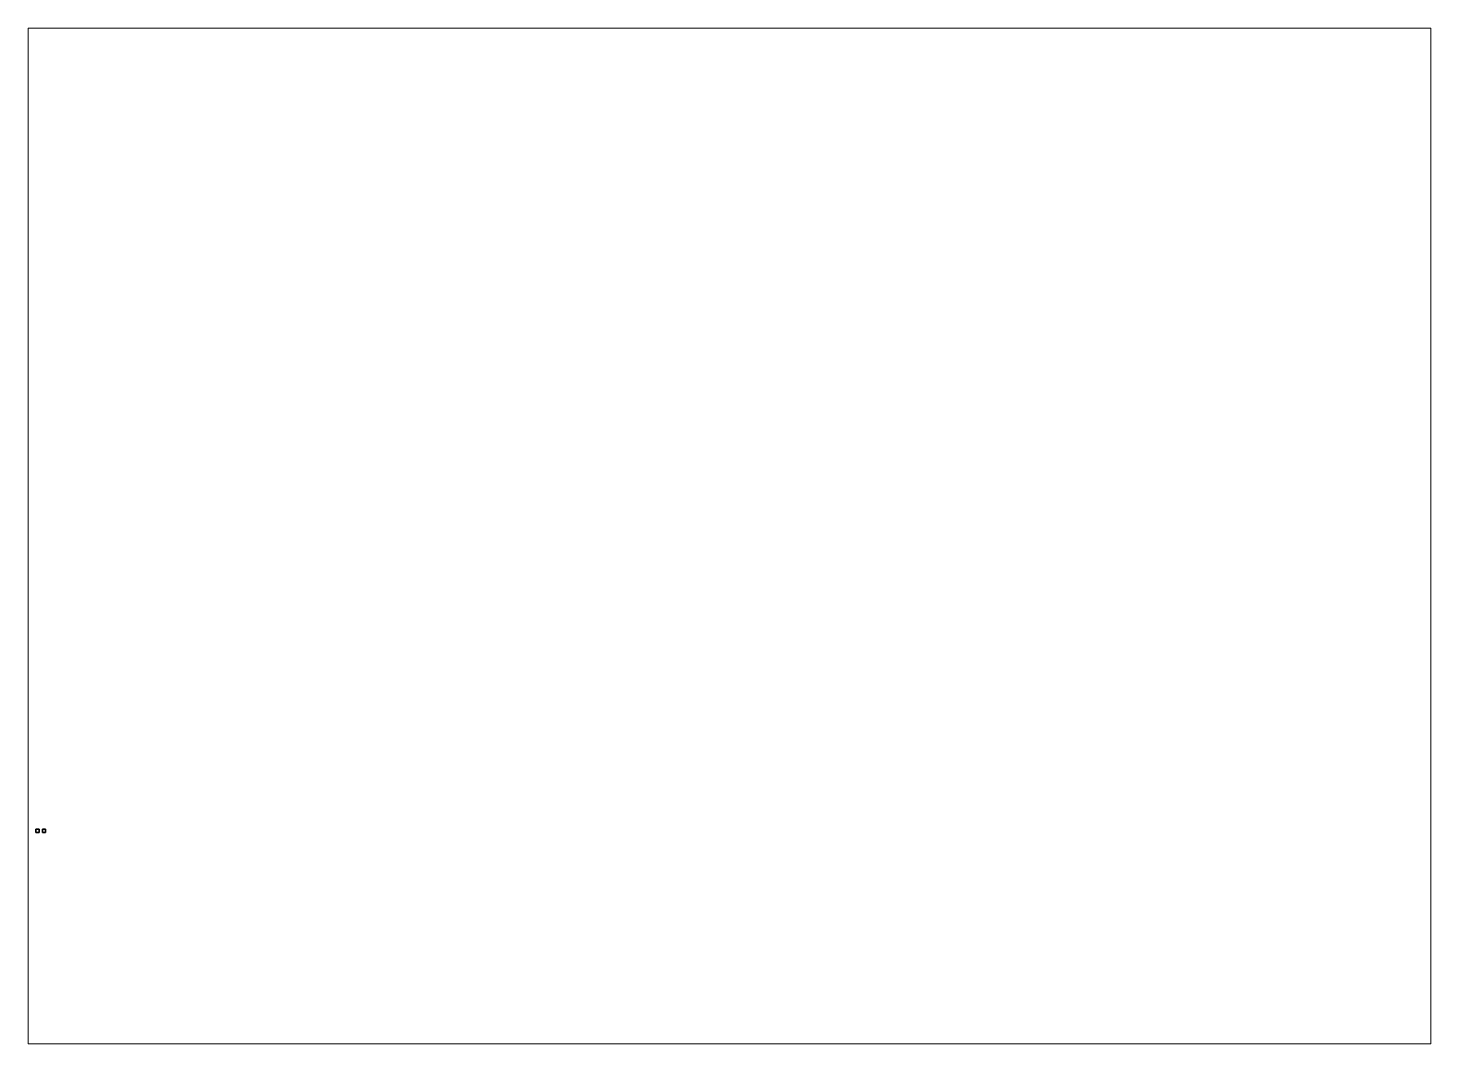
# Paper-space layout 'Layout1' of a CAD drawing. Header units: millimetres. Extents: x 28 to 251, y 20 to 181.
# The model-space entities are those that its viewports show. They can reach past a viewport. Long polylines and large blocks are cut down to what shows.
import ezdxf

# ---------------------------------------------------------------- set-up
doc = ezdxf.new("R2010")
doc.units = ezdxf.units.MM

msp = doc.modelspace()

# ---------------------------------------------------------------- linework, layer by layer
for points in [[(1, 59.79, -13), (1, 59.79, -14), (0, 59.79, -14), (0, 59.79, -13)], [(1, 59.79, -14), (1, 58.79, -14), (0, 58.79, -14), (0, 59.79, -14)], [(0, 59.79, -14), (0, 58.79, -14), (0, 58.79, -13), (0, 59.79, -13)], [(0, 59.79, -13), (0, 58.79, -13), (1, 58.79, -13), (1, 59.79, -13)], [(1, 58.79, -13), (1, 58.79, -14), (1, 59.79, -14), (1, 59.79, -13)], [(3, 59.79, -14), (3, 58.79, -14), (2, 58.79, -14), (2, 59.79, -14)], [(2, 59.79, -14), (2, 58.79, -14), (3, 58.79, -14), (3, 59.79, -14)], [(0, 58.79, -13), (0, 58.79, -14), (1, 58.79, -14), (1, 58.79, -13)]]:
    msp.add_3dface(points)

psp = doc.layouts.get("Layout1")

# ---------------------------------------------------------------- viewports
at = {"layer": '0'}
psp.add_viewport(center=(139.22, 100.81), size=(222.76, 161.29), view_center_point=(210, 148.5), view_height=307.4901, dxfattribs=at)

doc.saveas('drawing.dxf')
